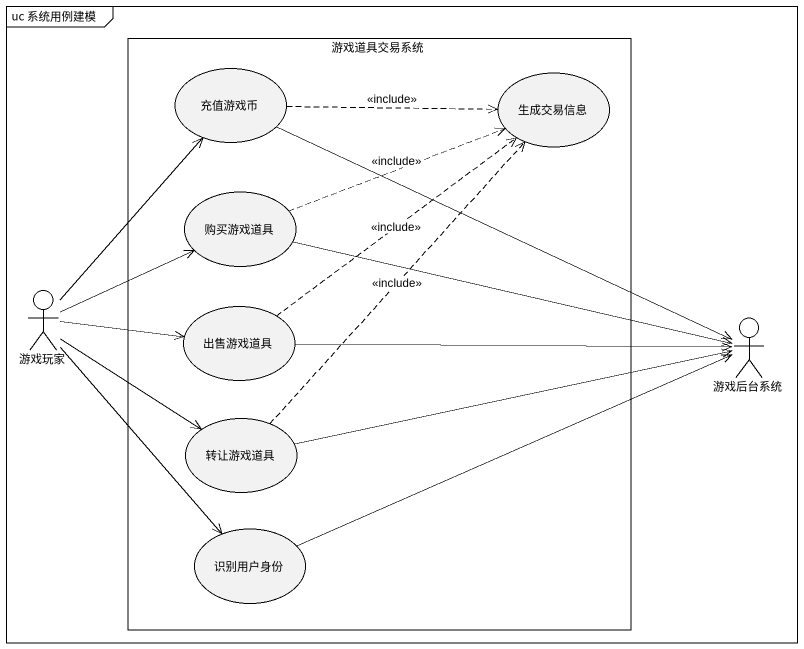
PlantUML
@startuml
mainframe uc 系统用例建模
rectangle 游戏道具交易系统 {
  usecase 充值游戏币
  usecase 生成交易信息
  usecase 购买游戏道具
  usecase 出售游戏道具
  usecase 转让游戏道具
  usecase 识别用户身份
}
actor 游戏玩家
actor 游戏后台系统
充值游戏币 .right.> 生成交易信息 : <<include>>
充值游戏币 -right-> 游戏后台系统
购买游戏道具 .right.> 生成交易信息 : <<include>>
购买游戏道具 -right-> 游戏后台系统
游戏玩家 -up-> 充值游戏币
游戏玩家 -right-> 购买游戏道具
游戏玩家 -right-> 出售游戏道具
游戏玩家 -right-> 转让游戏道具
游戏玩家 --> 识别用户身份
出售游戏道具 .up.> 生成交易信息 : <<include>>
出售游戏道具 -right-> 游戏后台系统
转让游戏道具 .up.> 生成交易信息 : <<include>>
转让游戏道具 -right-> 游戏后台系统
识别用户身份 -right-> 游戏后台系统
@enduml
